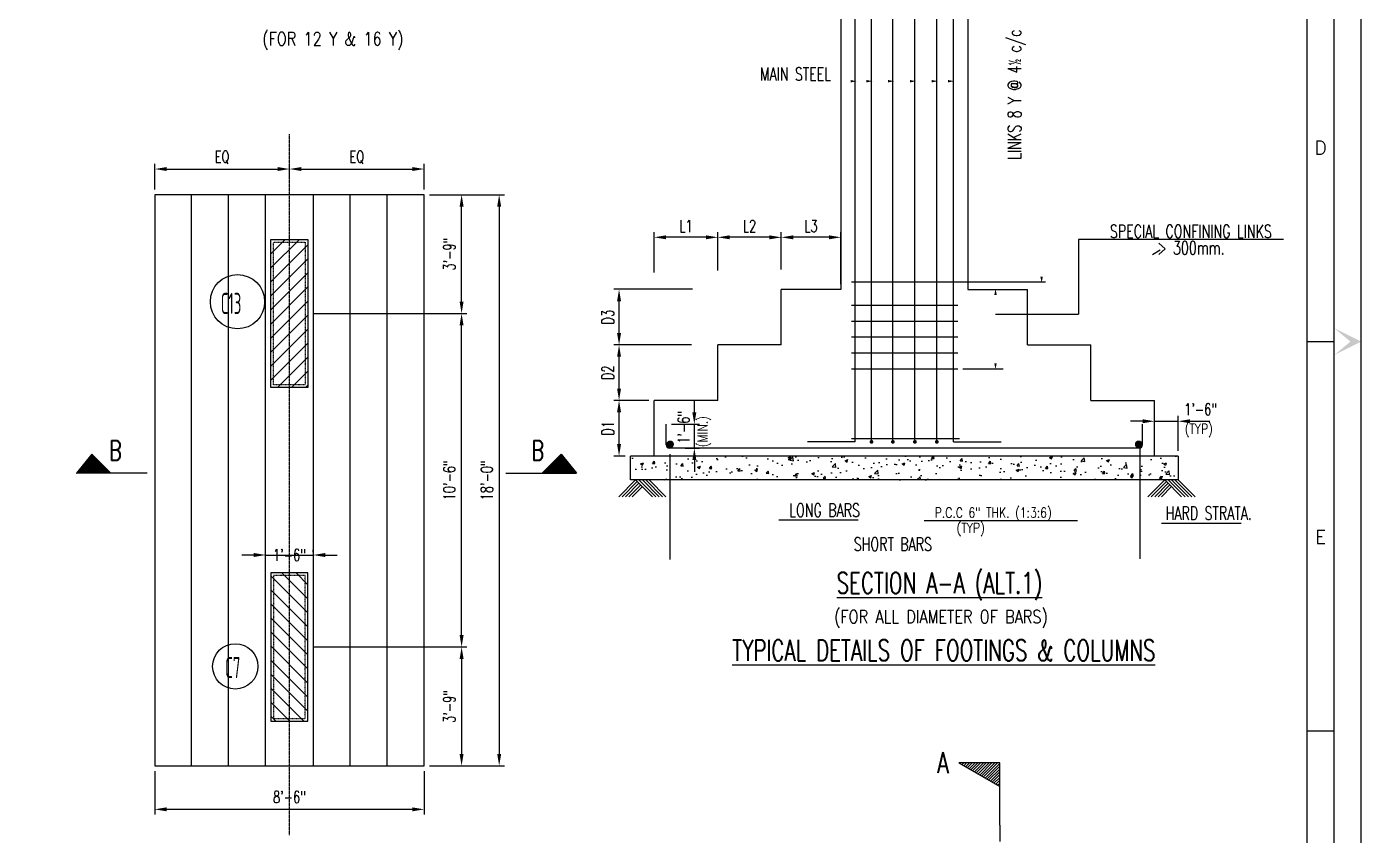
# Model space of a CAD drawing. Header units: inches. Extents: x 61991 to 161106, y 29687 to 64402.
# Drawn here: x 83460 to 84468, y 38372 to 38983 of the extents above; entities that cross this region are included whole.
import ezdxf
from ezdxf.enums import TextEntityAlignment as Align

# ---------------------------------------------------------------- set-up
doc = ezdxf.new("R2010")
doc.units = ezdxf.units.IN
doc.header["$MEASUREMENT"] = 0
doc.header["$PDMODE"] = 2
doc.linetypes.add('CENTER', pattern=[2, 1.25, -0.25, 0.25, -0.25])
doc.linetypes.add('HIDDEN', pattern=[0.375, 0.25, -0.125])
for name, color, linetype in [('BEAM', 4, 'Continuous'), ('CEN', 8, 'CENTER'), ('COLUMN CIRCLE', 8, 'Continuous'), ('dim', 5, 'Continuous'), ('DIM1', 5, 'Continuous'), ('FOOT', 4, 'Continuous'), ('FOOTING', 4, 'Continuous'), ('FOOTING DIM', 5, 'Continuous'), ('FRAME', 6, 'Continuous'), ('HATCH COL', 8, 'Continuous'), ('LINK', 6, 'Continuous'), ('MISC', 5, 'Continuous'), ('P.C.C', 8, 'Continuous'), ('PNA', 8, 'Continuous'), ('R.C.C.COLUMN', 1, 'Continuous'), ('S-COL. NO.-TEXT', 1, 'Continuous'), ('S-COLUMN', 1, 'Continuous'), ('SEC BAR', 6, 'Continuous'), ('SECT', 1, 'Continuous'), ('SECTION MARK', 1, 'Continuous'), ('TEXT1', 2, 'Continuous'), ('TITAL', 1, 'Continuous'), ('txt', 4, 'Continuous')]:
    doc.layers.add(name, color=color, linetype=linetype)
doc.styles.add('DIM', font='dim.shx', dxfattribs={"width": 0.7})
doc.styles.add('ROMANS', font='R.SHX', dxfattribs={"width": 0.7})
doc.dimstyles.new('DIM48(2)', dxfattribs={"dimscale": 0, "dimtxt": 9, "dimasz": 9, "dimexe": 4, "dimexo": 4, "dimgap": 4, "dimtad": 1, "dimdec": 0, "dimlfac": 0.5, "dimzin": 1, "dimdsep": 46, "dimlunit": 4, "dimtxsty": 'ROMANS', "dimcen": 0, "dimclrd": 5, "dimclre": 5, "dimclrt": 4, "dimadec": 0, "dimazin": 0, "dimtfac": 1, "dimtdec": 0, "dimtix": 1, "dimtmove": 2, "dimatfit": 3, "dimfxl": 0, "dimfrac": 1, "dimtzin": 0, "dimarcsym": 0})
doc.dimstyles.new('DIM96', dxfattribs={"dimscale": 0, "dimtxt": 9, "dimasz": 9, "dimexe": 4, "dimexo": 4, "dimgap": 4, "dimtad": 1, "dimdec": 0, "dimzin": 1, "dimdsep": 46, "dimlunit": 4, "dimtxsty": 'ROMANS', "dimcen": 0, "dimclrd": 5, "dimclre": 5, "dimclrt": 4, "dimadec": 0, "dimazin": 0, "dimtfac": 1, "dimtdec": 0, "dimtix": 1, "dimtmove": 2, "dimatfit": 3, "dimfxl": 0, "dimfrac": 1, "dimtzin": 0, "dimlwd": -1, "dimlwe": -1, "dimarcsym": 0})

# ---------------------------------------------------------------- blocks, each defined once
blk = doc.blocks.new('FOLDER')
at = {"layer": 'PNA'}
for points in [[(-1250, 2500), (0, 0), (0, 1000)], [(1250, 2500), (0, 0), (0, 1000)]]:
    blk.add_solid(points, dxfattribs=at)
blk = doc.blocks.new('PRA_A1')
at = {"flags": 128}
blk.add_lwpolyline([(0, 0), (841, 0), (841, 594), (0, 594)], close=True, dxfattribs=at)
at = {"layer": 'PNA'}
for p, q in [((831, 297), (836, 297)), ((831, 225.25), (836, 225.25))]:
    blk.add_line(p, q, dxfattribs=at)
at = {"layer": 'PNA', "color": 1}
for points in [[(10, 5), (836, 5), (836, 589), (10, 589)], [(20, 10), (831, 10), (831, 584), (20, 584)]]:
    blk.add_lwpolyline(points, close=True, dxfattribs=at)
at = {"layer": 'PNA', "xscale": 0.002, "yscale": 0.002, "zscale": 0.002, "rotation": 90}
blk.add_blockref('FOLDER', (841, 297), dxfattribs=at)
at = {"layer": 'PNA', "style": 'ROMANS'}
for s, p in [('D', (833.5, 332.75)), ('E', (833.5, 261))]:
    blk.add_text(s, height=2.5, dxfattribs=at).set_placement(p, align=Align.MIDDLE)
blk = doc.blocks.new('*D447')
at = {"layer": 'Defpoints', "color": 0}
for p in [(83942.9, 38682.6), (83964.2, 38682.6), (83953.2, 38664.6)]:
    blk.add_point(p, dxfattribs=at)
at = {"layer": 'dim', "color": 5}
for p, q in [((83964.2, 38691.6), (83964.2, 38700.6)), ((83946.9, 38682.6), (83968.2, 38682.6)), ((83964.2, 38664.6), (83964.2, 38682.6)), ((83957.2, 38664.6), (83968.2, 38664.6)), ((83964.2, 38655.6), (83964.2, 38646.6))]:
    blk.add_line(p, q, dxfattribs=at)
for points in [[(83962.7, 38691.6), (83965.7, 38691.6), (83964.2, 38682.6)], [(83962.7, 38655.6), (83965.7, 38655.6), (83964.2, 38664.6)]]:
    blk.add_solid(points, dxfattribs=at)
at = {"layer": 'dim', "color": 4, "insert": (83956.1, 38680.3), "char_height": 9, "attachment_point": 5, "rotation": 90, "style": 'ROMANS'}
blk.add_mtext('1\'-6"', dxfattribs=at)
blk = doc.blocks.new('*D450')
at = {"layer": 'Defpoints', "color": 0}
for p in [(83907.3, 38700.6), (83933.9, 38700.6), (83915.9, 38658.6)]:
    blk.add_point(p, dxfattribs=at)
at = {"layer": 'dim', "color": 5}
for p, q in [((83929.9, 38700.6), (83903.3, 38700.6)), ((83907.3, 38667.6), (83907.3, 38691.6)), ((83911.9, 38658.6), (83903.3, 38658.6))]:
    blk.add_line(p, q, dxfattribs=at)
for points in [[(83905.8, 38691.6), (83908.8, 38691.6), (83907.3, 38700.6)], [(83905.8, 38667.6), (83908.8, 38667.6), (83907.3, 38658.6)]]:
    blk.add_solid(points, dxfattribs=at)
at = {"layer": 'dim', "color": 4, "insert": (83898.8, 38679.6), "char_height": 9, "attachment_point": 5, "rotation": 90, "style": 'ROMANS'}
blk.add_mtext('D1', dxfattribs=at)
blk = doc.blocks.new('*D451')
at = {"layer": 'Defpoints', "color": 0}
for p in [(83907.3, 38742.6), (83966.1, 38742.6), (83933.9, 38700.6)]:
    blk.add_point(p, dxfattribs=at)
at = {"layer": 'dim', "color": 5}
for p, q in [((83962.1, 38742.6), (83903.3, 38742.6)), ((83907.3, 38709.6), (83907.3, 38733.6)), ((83929.9, 38700.6), (83903.3, 38700.6))]:
    blk.add_line(p, q, dxfattribs=at)
for points in [[(83905.8, 38733.6), (83908.8, 38733.6), (83907.3, 38742.6)], [(83905.8, 38709.6), (83908.8, 38709.6), (83907.3, 38700.6)]]:
    blk.add_solid(points, dxfattribs=at)
at = {"layer": 'dim', "color": 4, "insert": (83898.8, 38721.6), "char_height": 9, "attachment_point": 5, "rotation": 90, "style": 'ROMANS'}
blk.add_mtext('D2', dxfattribs=at)
blk = doc.blocks.new('*D452')
at = {"layer": 'Defpoints', "color": 0}
for p in [(83907.3, 38784.6), (83966.7, 38784.6), (83966.1, 38742.6)]:
    blk.add_point(p, dxfattribs=at)
at = {"layer": 'dim', "color": 5}
for p, q in [((83962.7, 38784.6), (83903.3, 38784.6)), ((83907.3, 38751.6), (83907.3, 38775.6)), ((83962.1, 38742.6), (83903.3, 38742.6))]:
    blk.add_line(p, q, dxfattribs=at)
for points in [[(83905.8, 38775.6), (83908.8, 38775.6), (83907.3, 38784.6)], [(83905.8, 38751.6), (83908.8, 38751.6), (83907.3, 38742.6)]]:
    blk.add_solid(points, dxfattribs=at)
at = {"layer": 'dim', "color": 4, "insert": (83898.8, 38763.6), "char_height": 9, "attachment_point": 5, "rotation": 90, "style": 'ROMANS'}
blk.add_mtext('D3', dxfattribs=at)
blk = doc.blocks.new('*D453')
at = {"layer": 'Defpoints', "color": 0}
for p in [(84029.9, 38823.9), (84029.9, 38795.6), (84074.9, 38784.6)]:
    blk.add_point(p, dxfattribs=at)
at = {"layer": 'dim', "color": 5}
for p, q in [((84029.9, 38799.6), (84029.9, 38827.9)), ((84065.9, 38823.9), (84038.9, 38823.9)), ((84074.9, 38788.6), (84074.9, 38827.9))]:
    blk.add_line(p, q, dxfattribs=at)
for points in [[(84038.9, 38825.4), (84038.9, 38822.4), (84029.9, 38823.9)], [(84065.9, 38825.4), (84065.9, 38822.4), (84074.9, 38823.9)]]:
    blk.add_solid(points, dxfattribs=at)
at = {"layer": 'dim', "color": 4, "insert": (84052.4, 38832.4), "char_height": 9, "attachment_point": 5, "style": 'ROMANS'}
blk.add_mtext('L3', dxfattribs=at)
blk = doc.blocks.new('*D454')
at = {"layer": 'Defpoints', "color": 0}
for p in [(83981.9, 38823.9), (83981.9, 38794.7), (84029.9, 38795.6)]:
    blk.add_point(p, dxfattribs=at)
at = {"layer": 'dim', "color": 5}
for p, q in [((83981.9, 38798.7), (83981.9, 38827.9)), ((84020.9, 38823.9), (83990.9, 38823.9)), ((84029.9, 38799.6), (84029.9, 38827.9))]:
    blk.add_line(p, q, dxfattribs=at)
for points in [[(83990.9, 38825.4), (83990.9, 38822.4), (83981.9, 38823.9)], [(84020.9, 38825.4), (84020.9, 38822.4), (84029.9, 38823.9)]]:
    blk.add_solid(points, dxfattribs=at)
at = {"layer": 'dim', "color": 4, "insert": (84005.9, 38832.4), "char_height": 9, "attachment_point": 5, "style": 'ROMANS'}
blk.add_mtext('L2', dxfattribs=at)
blk = doc.blocks.new('*D455')
at = {"layer": 'Defpoints', "color": 0}
for p in [(83933.9, 38823.9), (83933.9, 38793.3), (83981.9, 38794.7)]:
    blk.add_point(p, dxfattribs=at)
at = {"layer": 'dim', "color": 5}
for p, q in [((83933.9, 38797.3), (83933.9, 38827.9)), ((83972.9, 38823.9), (83942.9, 38823.9)), ((83981.9, 38798.7), (83981.9, 38827.9))]:
    blk.add_line(p, q, dxfattribs=at)
for points in [[(83942.9, 38825.4), (83942.9, 38822.4), (83933.9, 38823.9)], [(83972.9, 38825.4), (83972.9, 38822.4), (83981.9, 38823.9)]]:
    blk.add_solid(points, dxfattribs=at)
at = {"layer": 'dim', "color": 4, "insert": (83957.9, 38832.4), "char_height": 9, "attachment_point": 5, "style": 'ROMANS'}
blk.add_mtext('L1', dxfattribs=at)
blk = doc.blocks.new('*D456')
at = {"layer": 'Defpoints', "color": 0}
for p in [(84329.9, 38684.9), (84311.9, 38679.6), (84329.9, 38658.6)]:
    blk.add_point(p, dxfattribs=at)
at = {"layer": 'dim', "color": 5}
for p, q in [((84302.9, 38684.9), (84293.9, 38684.9)), ((84311.9, 38683.6), (84311.9, 38688.9)), ((84311.9, 38684.9), (84329.9, 38684.9)), ((84329.9, 38662.6), (84329.9, 38688.9)), ((84338.9, 38684.9), (84347.9, 38684.9))]:
    blk.add_line(p, q, dxfattribs=at)
for points in [[(84302.9, 38686.4), (84302.9, 38683.4), (84311.9, 38684.9)], [(84338.9, 38686.4), (84338.9, 38683.4), (84329.9, 38684.9)]]:
    blk.add_solid(points, dxfattribs=at)
at = {"layer": 'dim', "color": 4, "insert": (84346.8, 38693.9), "char_height": 9, "attachment_point": 5, "style": 'ROMANS'}
blk.add_mtext('1\'-6"', dxfattribs=at)
blk = doc.blocks.new('*D374')
at = {"layer": 'Defpoints', "color": 0, "linetype": 'ByBlock', "ltscale": 20}
for p in [(83760, 38856.1), (83760, 38424.5), (83816.7, 38424.5)]:
    blk.add_point(p, dxfattribs=at)
at = {"layer": 'FOOTING DIM', "color": 5, "lineweight": -2, "ltscale": 20}
for p, q in [((83764, 38856.1), (83820.7, 38856.1)), ((83816.7, 38847.1), (83816.7, 38433.5)), ((83764, 38424.5), (83820.7, 38424.5))]:
    blk.add_line(p, q, dxfattribs=at)
at = {"layer": 'FOOTING DIM', "color": 5, "linetype": 'ByBlock', "ltscale": 20}
for points in [[(83815.2, 38847.1), (83818.2, 38847.1), (83816.7, 38856.1)], [(83815.2, 38433.5), (83818.2, 38433.5), (83816.7, 38424.5)]]:
    blk.add_solid(points, dxfattribs=at)
at = {"layer": 'FOOTING DIM', "color": 4, "linetype": 'ByBlock', "lineweight": -2, "ltscale": 20, "insert": (83807.4, 38640.3), "char_height": 9, "attachment_point": 5, "rotation": 90, "style": 'ROMANS'}
blk.add_mtext('18\'-0"', dxfattribs=at)
blk = doc.blocks.new('*D375')
at = {"layer": 'Defpoints', "color": 0, "linetype": 'ByBlock', "ltscale": 20}
for p in [(83556.4, 38424.5), (83760, 38424.5), (83556.4, 38391.6)]:
    blk.add_point(p, dxfattribs=at)
at = {"layer": 'FOOTING DIM', "color": 5, "lineweight": -2, "ltscale": 20}
for p, q in [((83556.4, 38420.5), (83556.4, 38387.6)), ((83760, 38420.5), (83760, 38387.6)), ((83751, 38391.6), (83565.4, 38391.6))]:
    blk.add_line(p, q, dxfattribs=at)
at = {"layer": 'FOOTING DIM', "color": 5, "linetype": 'ByBlock', "ltscale": 20}
for points in [[(83565.4, 38393.1), (83565.4, 38390.1), (83556.4, 38391.6)], [(83751, 38393.1), (83751, 38390.1), (83760, 38391.6)]]:
    blk.add_solid(points, dxfattribs=at)
at = {"layer": 'FOOTING DIM', "color": 4, "linetype": 'ByBlock', "lineweight": -2, "ltscale": 20, "insert": (83658.2, 38400.9), "char_height": 9, "attachment_point": 5, "style": 'ROMANS'}
blk.add_mtext('8\'-6"', dxfattribs=at)
blk = doc.blocks.new('*D376')
at = {"layer": 'Defpoints', "color": 0, "linetype": 'ByBlock', "ltscale": 20}
for p in [(83640.2, 38583.8), (83676.2, 38583.8), (83676.2, 38582)]:
    blk.add_point(p, dxfattribs=at)
at = {"layer": 'FOOTING DIM', "color": 5, "lineweight": -2, "ltscale": 20}
for p, q in [((83631.2, 38583.8), (83622.2, 38583.8)), ((83640.2, 38583.8), (83676.2, 38583.8)), ((83676.2, 38586), (83676.2, 38587.8)), ((83685.2, 38583.8), (83694.2, 38583.8))]:
    blk.add_line(p, q, dxfattribs=at)
at = {"layer": 'FOOTING DIM', "color": 5, "linetype": 'ByBlock', "ltscale": 20}
for points in [[(83631.2, 38585.3), (83631.2, 38582.3), (83640.2, 38583.8)], [(83685.2, 38585.3), (83685.2, 38582.3), (83676.2, 38583.8)]]:
    blk.add_solid(points, dxfattribs=at)
at = {"layer": 'FOOTING DIM', "color": 4, "linetype": 'ByBlock', "lineweight": -2, "ltscale": 20, "insert": (83658.2, 38583.8), "char_height": 9, "attachment_point": 5, "style": 'ROMANS'}
blk.add_mtext('1\'-6"', dxfattribs=at)
blk = doc.blocks.new('*D377')
at = {"layer": 'Defpoints', "color": 0, "linetype": 'ByBlock', "ltscale": 20}
for p in [(83672.2, 38766.3), (83788.3, 38766.3), (83672.2, 38514.3)]:
    blk.add_point(p, dxfattribs=at)
at = {"layer": 'DIM1', "color": 5, "lineweight": -2, "ltscale": 20}
for p, q in [((83676.2, 38766.3), (83792.3, 38766.3)), ((83788.3, 38523.3), (83788.3, 38757.3)), ((83676.2, 38514.3), (83792.3, 38514.3))]:
    blk.add_line(p, q, dxfattribs=at)
at = {"layer": 'DIM1', "color": 5, "linetype": 'ByBlock', "ltscale": 20}
for points in [[(83786.8, 38757.3), (83789.8, 38757.3), (83788.3, 38766.3)], [(83786.8, 38523.3), (83789.8, 38523.3), (83788.3, 38514.3)]]:
    blk.add_solid(points, dxfattribs=at)
at = {"layer": 'DIM1', "color": 4, "linetype": 'ByBlock', "lineweight": -2, "ltscale": 20, "insert": (83779, 38640.3), "char_height": 9, "attachment_point": 5, "rotation": 90, "style": 'ROMANS'}
blk.add_mtext('10\'-6"', dxfattribs=at)
blk = doc.blocks.new('*D378')
at = {"layer": 'Defpoints', "color": 0, "linetype": 'ByBlock', "ltscale": 20}
for p in [(83672.2, 38514.3), (83760, 38424.5), (83788.3, 38424.5)]:
    blk.add_point(p, dxfattribs=at)
at = {"layer": 'DIM1', "color": 5, "lineweight": -2, "ltscale": 20}
for p, q in [((83676.2, 38514.3), (83792.3, 38514.3)), ((83788.3, 38505.3), (83788.3, 38433.5)), ((83764, 38424.5), (83792.3, 38424.5))]:
    blk.add_line(p, q, dxfattribs=at)
at = {"layer": 'DIM1', "color": 5, "linetype": 'ByBlock', "ltscale": 20}
for points in [[(83786.8, 38505.3), (83789.8, 38505.3), (83788.3, 38514.3)], [(83786.8, 38433.5), (83789.8, 38433.5), (83788.3, 38424.5)]]:
    blk.add_solid(points, dxfattribs=at)
at = {"layer": 'DIM1', "color": 4, "linetype": 'ByBlock', "lineweight": -2, "ltscale": 20, "insert": (83779, 38469.4), "char_height": 9, "attachment_point": 5, "rotation": 90, "style": 'ROMANS'}
blk.add_mtext('3\'-9"', dxfattribs=at)
blk = doc.blocks.new('*D379')
at = {"layer": 'Defpoints', "color": 0, "linetype": 'ByBlock', "ltscale": 20}
for p in [(83760, 38856.1), (83788.3, 38856.1), (83672.2, 38766.3)]:
    blk.add_point(p, dxfattribs=at)
at = {"layer": 'DIM1', "color": 5, "lineweight": -2, "ltscale": 20}
for p, q in [((83764, 38856.1), (83792.3, 38856.1)), ((83788.3, 38775.3), (83788.3, 38847.1)), ((83676.2, 38766.3), (83792.3, 38766.3))]:
    blk.add_line(p, q, dxfattribs=at)
at = {"layer": 'DIM1', "color": 5, "linetype": 'ByBlock', "ltscale": 20}
for points in [[(83786.8, 38847.1), (83789.8, 38847.1), (83788.3, 38856.1)], [(83786.8, 38775.3), (83789.8, 38775.3), (83788.3, 38766.3)]]:
    blk.add_solid(points, dxfattribs=at)
at = {"layer": 'DIM1', "color": 4, "linetype": 'ByBlock', "lineweight": -2, "ltscale": 20, "insert": (83779, 38811.2), "char_height": 9, "attachment_point": 5, "rotation": 90, "style": 'ROMANS'}
blk.add_mtext('3\'-9"', dxfattribs=at)
blk = doc.blocks.new('*D413')
at = {"layer": 'Defpoints', "color": 0, "linetype": 'ByBlock', "ltscale": 20}
for p in [(83658.2, 38875.5), (83658.2, 38865.5), (83556.4, 38856.1)]:
    blk.add_point(p, dxfattribs=at)
at = {"layer": 'DIM1', "color": 5, "ltscale": 20}
for p, q in [((83556.4, 38860.1), (83556.4, 38879.5)), ((83565.4, 38875.5), (83649.2, 38875.5)), ((83658.2, 38869.5), (83658.2, 38879.5))]:
    blk.add_line(p, q, dxfattribs=at)
at = {"layer": 'DIM1', "color": 5, "linetype": 'ByBlock', "ltscale": 20}
for points in [[(83565.4, 38877), (83565.4, 38874), (83556.4, 38875.5)], [(83649.2, 38877), (83649.2, 38874), (83658.2, 38875.5)]]:
    blk.add_solid(points, dxfattribs=at)
at = {"layer": 'DIM1', "color": 4, "linetype": 'ByBlock', "lineweight": -2, "ltscale": 20, "insert": (83607.3, 38884.4), "char_height": 9, "attachment_point": 5, "style": 'ROMANS'}
blk.add_mtext('EQ', dxfattribs=at)
blk = doc.blocks.new('*D414')
at = {"layer": 'Defpoints', "color": 0, "linetype": 'ByBlock', "ltscale": 20}
for p in [(83760, 38875.5), (83658.2, 38865.5), (83760, 38856.1)]:
    blk.add_point(p, dxfattribs=at)
at = {"layer": 'DIM1', "color": 5, "ltscale": 20}
for p, q in [((83658.2, 38869.5), (83658.2, 38879.5)), ((83667.2, 38875.5), (83751, 38875.5)), ((83760, 38860.1), (83760, 38879.5))]:
    blk.add_line(p, q, dxfattribs=at)
at = {"layer": 'DIM1', "color": 5, "linetype": 'ByBlock', "ltscale": 20}
for points in [[(83667.2, 38877), (83667.2, 38874), (83658.2, 38875.5)], [(83751, 38877), (83751, 38874), (83760, 38875.5)]]:
    blk.add_solid(points, dxfattribs=at)
at = {"layer": 'DIM1', "color": 4, "linetype": 'ByBlock', "lineweight": -2, "ltscale": 20, "insert": (83709.1, 38884.4), "char_height": 9, "attachment_point": 5, "style": 'ROMANS'}
blk.add_mtext('EQ', dxfattribs=at)

msp = doc.modelspace()

# ---------------------------------------------------------------- hatches: boundary and pattern name
at = {"layer": 'HATCH COL', "linetype": 'ByBlock', "lineweight": -2, "ltscale": 20}
h = msp.add_hatch(dxfattribs=at)
h.set_pattern_fill('ANSI31', color=256, scale=60, style=0)
h.set_pattern_definition([(45, (-713345.5784, 67874.402), (-5.30330086, 5.30330086), [])])
h.paths.add_polyline_path([(83672.16863, 38822.31051), (83672.16863, 38710.31051), (83644.16863, 38710.31051), (83644.16863, 38822.31051)])
h = msp.add_hatch(dxfattribs=at)
h.set_pattern_fill('ANSI31', color=256, scale=60, angle=90, style=0)
h.set_pattern_definition([(135, (54256.077, -758531.4365), (-5.30330086, -5.30330086), [])])
h.paths.add_polyline_path([(83644.16863, 38570.31051), (83644.16863, 38458.31051), (83672.16863, 38458.31051), (83672.16863, 38570.31051)])
at = {"layer": 'P.C.C'}
h = msp.add_hatch(dxfattribs=at)
h.set_pattern_fill('AR-CONC', color=256, scale=3, style=0)
h.set_pattern_definition([(50, (47036.434, 28071.651), (21.5178055, -1.882564), [2.25, -24.75]), (355, (47036.434, 28071.651), (-4.16254, 22.565764), [1.8, -19.8]), (100.4514, (47038.228, 28071.494), (17.355281, 20.683186), [1.912206, -21.034263]), (46.1842, (47036.434, 28077.65), (32.017231, -4.96557), [3.375, -37.125]), (96.6356, (47039.103, 28077.237), (28.03988, 29.223536), [2.86831, -31.55139]), (351.1842, (47036.434, 28077.65), (28.039858, 29.223558), [2.7, -29.7]), (21, (47039.434, 28076.151), (17.9072116, -12.078567), [2.25, -24.75]), (326, (47039.434, 28076.151), (7.29946, 21.754501), [1.8, -19.8]), (71.4514, (47040.927, 28075.145), (25.206679, 9.675915), [1.912206, -21.034263]), (37.5, (47036.4344, 28071.651), (0.3647957, 9.9868156), [0, -19.56, 0, -20.1, 0, -19.875]), (7.5, (47036.434, 28071.651), (7.892086, 11.8323514), [0, -11.46, 0, -19.11, 0, -7.575]), (327.5, (47029.744, 28071.651), (16.0146731, -0.6766462), [0, -7.5, 0, -23.4, 0, -31.05]), (317.5, (47026.744, 28071.651), (17.495585, 3.0031495), [0, -9.75, 0, -15.54, 0, -22.05])])
h.paths.add_polyline_path([(84061.57264, 38658.57006), (84061.57264, 38640.57006), (84329.92603, 38640.57006), (84329.92603, 38658.57006)])
h.paths.add_polyline_path([(84061.57264, 38640.57006), (84061.57264, 38658.57006), (83915.92603, 38658.57006), (83915.92603, 38640.57006)])
at = {"layer": 'SECT'}
h = msp.add_hatch(dxfattribs=at)
h.set_pattern_fill('ANSI31', color=256, scale=12, style=0)
h.set_pattern_definition([(45, (47683.2832, 27624.9398), (-1.06066017, 1.06066017), [])])
h.paths.add_polyline_path([(84164.04081, 38426.67224), (84195.05882, 38426.67224), (84195.05882, 38408.76391)])
at = {"layer": 'SECTION MARK'}
h = msp.add_hatch(dxfattribs=at)
h.set_pattern_fill('ANSI31', color=256, scale=0.051423, style=0)
h.set_pattern_definition([(135, (74207.3609377, 36436.750173), (0.0045451639595, 0.0045451639595), [])])
h.paths.add_polyline_path([(83497.35197, 38645.66196), (83508.87579, 38659.93483), (83523.16718, 38645.66196)])
h = msp.add_hatch(dxfattribs=at)
h.set_pattern_fill('ANSI31', color=256, scale=0.051423, style=0)
h.set_pattern_definition([(45, (93165.0277184, 36436.750173), (-0.0045451639595, 0.0045451639595), [])])
h.paths.add_polyline_path([(83875.03668, 38645.66196), (83863.51286, 38659.93483), (83849.22148, 38645.66196)])

# ---------------------------------------------------------------- linework, layer by layer
at = {"layer": 'BEAM', "color": 2, "linetype": 'ByBlock', "lineweight": -2, "ltscale": 20}
for points in [[(83640.16863, 38424.51051), (83640.16863, 38856.11051)], [(83676.16863, 38856.11051), (83676.16863, 38424.51051)]]:
    msp.add_lwpolyline(points, dxfattribs=at)
at = {"layer": 'CEN', "linetype": 'CENTER', "lineweight": -2, "ltscale": 0.2}
msp.add_line((83658.16863, 38372.18271), (83658.16863, 38901.85666), dxfattribs=at)
at = {"layer": 'CEN', "linetype": 'Continuous'}
msp.add_line((84167.01902, 38724.57006), (84197.58902, 38724.57006), dxfattribs=at)
at = {"layer": 'CEN', "ltscale": 10}
msp.add_line((84195.05882, 38379.70371), (84195.05882, 37941.15272), dxfattribs=at)
at = {"layer": 'COLUMN CIRCLE'}
for centre, radius in [((83618.93372, 38775.22402), 20.51698), ((83617.25175, 38499.65759), 17.14496)]:
    msp.add_circle(centre, radius, dxfattribs=at)
at = {"layer": 'dim'}
for p, q in [((84409.57249, 38822.20319), (84254.50989, 38822.20319)), ((84254.50989, 38822.20319), (84254.50989, 38765.86905)), ((84163.36028, 38790.36985), (84229.60306, 38790.36985)), ((84191.80123, 38765.86905), (84254.50989, 38765.86905)), ((84332.32603, 38684.89755), (84353.89603, 38684.89755)), ((84300.79603, 38665.12506), (84300.79603, 38580.99216)), ((83945.63032, 38660.02259), (83945.63032, 38580.33216))]:
    msp.add_line(p, q, dxfattribs=at)
at = {"layer": 'dim', "linetype": 'Continuous'}
for p, q in [((83907.09811, 38627.84214), (83919.82603, 38640.57006)), ((83932.55395, 38627.84214), (83919.82603, 38640.57006)), ((83935.09953, 38627.84214), (83922.37161, 38640.57006)), ((83937.64512, 38627.84214), (83924.9172, 38640.57006)), ((83940.1907, 38627.84214), (83927.46278, 38640.57006)), ((83942.73629, 38627.84214), (83930.00836, 38640.57006)), ((84307.01577, 38627.84214), (84319.74369, 38640.57006)), ((84332.47161, 38627.84214), (84319.74369, 38640.57006)), ((84335.0172, 38627.84214), (84322.28927, 38640.57006)), ((84337.56278, 38627.84214), (84324.83486, 38640.57006)), ((84340.10836, 38627.84214), (84327.38044, 38640.57006)), ((84342.65395, 38627.84214), (84329.92603, 38640.57006)), ((83909.64369, 38627.84214), (83921.09882, 38639.29727)), ((83912.18927, 38627.84214), (83922.37161, 38638.02448)), ((83914.73486, 38627.84214), (83923.6444, 38636.75168)), ((83917.28044, 38627.84214), (83924.9172, 38635.47889)), ((84309.56135, 38627.84214), (84321.01648, 38639.29727)), ((84312.10694, 38627.84214), (84322.28927, 38638.02448)), ((84314.65252, 38627.84214), (84323.56207, 38636.75168)), ((84317.19811, 38627.84214), (84324.83486, 38635.47889))]:
    msp.add_line(p, q, dxfattribs=at)
at = {"layer": 'dim', "flags": 128}
for points in [[(84226.63304, 38794.11552, 1.83638, 0, 0), (84226.63304, 38789.52762, 0, 0, 0), (84226.63304, 38951.64656, 0, 0, 0), (84226.63304, 39057.10708, 0, 1.83638, 0), (84226.63304, 39052.51917, 0, 0, 0)], [(84082.24172, 38941.86308, 1.83638, 0, 0), (84086.82963, 38941.86308, 0, 0, 0), (84029.37123, 38941.86308, 0, 0, 0)], [(84094.25673, 38941.86308, 1.83638, 0, 0), (84098.84464, 38941.86308, 0, 0, 0), (84041.38624, 38941.86308, 0, 0, 0)], [(84110.63966, 38941.86308, 1.83638, 0, 0), (84115.22756, 38941.86308, 0, 0, 0), (84057.76917, 38941.86308, 0, 0, 0)], [(84127.16493, 38941.86308, 1.83638, 0, 0), (84131.75283, 38941.86308, 0, 0, 0), (84074.29443, 38941.86308, 0, 0, 0)], [(84143.61606, 38941.86308, 1.83638, 0, 0), (84148.20397, 38941.86308, 0, 0, 0), (84090.74557, 38941.86308, 0, 0, 0)], [(84155.95442, 38941.86308, 1.83638, 0, 0), (84160.54232, 38941.86308, 0, 0, 0), (84103.08392, 38941.86308, 0, 0, 0)], [(84191.80123, 38728.66325, 1.83638, 0, 0), (84191.80123, 38724.07535, 0, 0, 0), (84191.80123, 38755.3259, 0, 0, 0), (84191.80123, 38784.95645, 0, 1.83638, 0), (84191.80123, 38780.36855, 0, 0, 0)]]:
    msp.add_lwpolyline(points, format="xyseb", dxfattribs=at)
at = {"layer": 'FOOT', "linetype": 'Continuous'}
for p, q in [((84074.92603, 39081.96787), (84074.92603, 38784.57006)), ((84170.92603, 39063.96787), (84170.92603, 38784.57006)), ((84029.92603, 38742.57006), (84029.92603, 38784.57006)), ((84074.92603, 38784.57006), (84029.92603, 38784.57006)), ((84170.92603, 38784.57006), (84215.92603, 38784.57006)), ((84215.92603, 38742.57006), (84215.92603, 38784.57006)), ((84029.92603, 38742.57006), (83981.92603, 38742.57006)), ((83981.92603, 38700.57006), (83981.92603, 38742.57006)), ((84215.92603, 38742.57006), (84263.92603, 38742.57006)), ((84263.92603, 38700.57006), (84263.92603, 38742.57006)), ((83933.92603, 38658.57006), (83933.92603, 38700.57006)), ((83981.92603, 38700.57006), (83933.92603, 38700.57006)), ((84263.92603, 38700.57006), (84311.92603, 38700.57006)), ((84311.92603, 38658.57006), (84311.92603, 38700.57006))]:
    msp.add_line(p, q, dxfattribs=at)
at = {"layer": 'FOOTING', "color": 8}
for p, q in [((84329.92603, 38658.57006), (83915.92603, 38658.57006)), ((83915.92603, 38640.57006), (83915.92603, 38658.57006)), ((84329.92603, 38658.57006), (84329.92603, 38640.57006)), ((84329.92603, 38640.57006), (83915.92603, 38640.57006))]:
    msp.add_line(p, q, dxfattribs=at)
at = {"layer": 'FOOTING', "linetype": 'ByBlock', "lineweight": -2, "ltscale": 20}
msp.add_lwpolyline([(83556.36863, 38424.51051), (83759.96863, 38424.51051), (83759.96863, 38856.11051), (83556.36863, 38856.11051)], close=True, dxfattribs=at)
at = {"layer": 'FOOTING', "color": 9, "linetype": 'ByBlock', "lineweight": -2, "ltscale": 20}
for points in [[(83584.16863, 38424.51051), (83584.16863, 38856.11051)], [(83612.16863, 38424.51051), (83612.16863, 38856.11051)], [(83704.16863, 38424.51051), (83704.16863, 38856.11051)], [(83732.16863, 38424.51051), (83732.16863, 38856.11051)]]:
    msp.add_lwpolyline(points, dxfattribs=at)
at = {"layer": 'FRAME'}
for p, q in [((84098.0793, 38670.41211), (84098.0793, 39326.87198)), ((84085.72603, 38669.34006), (84085.72603, 39307.80037)), ((84114.23183, 38670.41211), (84114.23183, 39307.80037)), ((84130.87661, 38670.41211), (84130.87661, 39307.80037)), ((84147.45496, 38670.41211), (84147.45496, 39307.80037)), ((84160.12603, 38669.34006), (84160.12603, 39260.58501)), ((83942.92603, 38666.97006), (83942.92603, 38682.57006)), ((84302.92603, 38666.97006), (84302.92603, 38682.57006)), ((84083.0159, 38671.91211), (84164.70986, 38671.91211)), ((84300.52603, 38664.57006), (83945.32603, 38664.57006)), ((84085.72603, 38669.34006), (84049.72603, 38669.34006)), ((84160.12603, 38669.34006), (84196.12603, 38669.34006))]:
    msp.add_line(p, q, dxfattribs=at)
for centre, start, end in [((83945.32603, 38666.97006), 180, 270), ((84300.52603, 38666.97006), 270, 0)]:
    msp.add_arc(centre, 2.4, start, end, dxfattribs=at)
at = {"layer": 'LINK'}
for p, q in [((84082.9439, 38790.36985), (84163.36028, 38790.36985)), ((84082.9439, 38772.57006), (84163.36028, 38772.57006)), ((84082.9439, 38760.57006), (84163.36028, 38760.57006)), ((84082.9439, 38748.57006), (84163.36028, 38748.57006)), ((84082.9439, 38736.57006), (84163.36028, 38736.57006)), ((84082.9439, 38724.57006), (84163.36028, 38724.57006))]:
    msp.add_line(p, q, dxfattribs=at)
at = {"layer": 'MISC'}
for p, q in [((84027.96586, 38610.39255), (84088.00616, 38610.39255)), ((84137.85586, 38609.94255), (84253.81603, 38609.94255)), ((84317.31586, 38607.91992), (84377.35616, 38607.91992))]:
    msp.add_line(p, q, dxfattribs=at)
for points in [[(84027.96586, 38664.21686, 0, 3.85003, 0), (84027.96586, 38655.9668, 0, 0, 0), (84027.96586, 38664.21686, 0, 0, 0), (84027.96586, 38610.39255, 0, 0, 0)], [(84137.85586, 38664.21686, 0, 3.85003, 0), (84137.85586, 38655.9668, 0, 0, 0), (84137.85586, 38664.21686, 0, 0, 0), (84137.85586, 38609.94255, 0, 0, 0)], [(84317.31586, 38628.68186, 0, 3.85003, 0), (84317.31586, 38620.4318, 0, 0, 0), (84317.31586, 38628.68186, 0, 0, 0), (84317.31586, 38607.91992, 0, 0, 0)], [(84301.19934, 38585.86339, 0, 3.85003, 0), (84292.94928, 38585.86339, 0, 0, 0), (84301.19934, 38585.86339, 0, 0, 0), (84065.51739, 38585.86339, 0, 0, 0), (83945.68045, 38585.86339, 0, 0, 0), (83953.93051, 38585.86339, 3.85003, 0, 0), (83945.68045, 38585.86339, 0, 0, 0)]]:
    msp.add_lwpolyline(points, format="xyseb", dxfattribs=at)
at = {"layer": 'R.C.C.COLUMN'}
for points in [[(83672.16863, 38822.31051), (83672.16863, 38710.31051), (83644.16863, 38710.31051), (83644.16863, 38822.31051)], [(83644.16863, 38570.31051), (83644.16863, 38458.31051), (83672.16863, 38458.31051), (83672.16863, 38570.31051)]]:
    msp.add_lwpolyline(points, close=True, dxfattribs=at)
at = {"layer": 'S-COLUMN', "color": 8, "linetype": 'HIDDEN', "ltscale": 0.2}
for points in [[(83670.16863, 38820.31051), (83670.16863, 38712.31051), (83646.16863, 38712.31051), (83646.16863, 38820.31051)], [(83646.16863, 38568.31051), (83646.16863, 38460.31051), (83670.16863, 38460.31051), (83670.16863, 38568.31051)]]:
    msp.add_lwpolyline(points, close=True, dxfattribs=at)
at = {"layer": 'SEC BAR'}
for points, const_width in [([(84097.3593, 38669.34006, 1), (84098.7993, 38669.34006, 1)], 1.44), ([(84113.51183, 38669.34006, 1), (84114.95183, 38669.34006, 1)], 1.44), ([(84130.15661, 38669.34006, 1), (84131.59661, 38669.34006, 1)], 1.44), ([(84146.73496, 38669.34006, 1), (84148.17496, 38669.34006, 1)], 1.44), ([(83944.4309, 38667.46693, 1), (83947.3109, 38667.46693, 1)], 2.88), ([(84301.42115, 38667.46693, -1), (84298.54115, 38667.46693, -1)], 2.88)]:
    msp.add_lwpolyline(points, format="xyb", close=True, dxfattribs=dict(at, const_width=const_width))
at = {"layer": 'SECT'}
msp.add_lwpolyline([(84195.05882, 38379.70371), (84195.05882, 38426.67224), (84164.04081, 38426.67224), (84195.05882, 38408.76391)], dxfattribs=at)
at = {"layer": 'SECTION MARK'}
for p, q in [((83508.87579, 38659.93483), (83497.35197, 38645.66196)), ((83523.16718, 38645.66196), (83508.87579, 38659.93483)), ((83849.22148, 38645.66196), (83863.51286, 38659.93483)), ((83863.51286, 38659.93483), (83875.03668, 38645.66196)), ((83550.55588, 38645.66196), (83497.35197, 38645.66196)), ((83821.83277, 38645.66196), (83875.03668, 38645.66196))]:
    msp.add_line(p, q, dxfattribs=at)
at = {"layer": 'txt', "linetype": 'ByBlock'}
msp.add_line((84310.35513, 38810.93343), (84316.28818, 38814.33744), dxfattribs=at)

# ---------------------------------------------------------------- block references
at = {"color": 2, "xscale": 4.099999999860302, "yscale": 4.099999999976717, "zscale": 4.099999999933744}
msp.add_blockref('PRA_A1', (81020.15082, 37527.40546), dxfattribs=at)

# ---------------------------------------------------------------- texts
at = {"layer": 'dim', "color": 4, "style": 'ROMANS', "width": 0.8}
msp.add_text('(MIN.)', height=7.5, rotation=90, dxfattribs=at).set_placement((83974.15011, 38665.17557))
for s, p in [('(TYP)', (84334.7472, 38675.42044)), ('P.C.C 6" THK. (1:3:6)', (84145.85703, 38612.09023)), ('(TYP)', (84162.40203, 38600.46544))]:
    msp.add_text(s, height=7.5, dxfattribs=at).set_placement(p)
at = {"layer": 'S-COL. NO.-TEXT', "style": 'DIM', "width": 0.59375}
for s, p in [('C13', (83606.27312, 38765.93285)), ('C7', (83609.63032, 38490.71515))]:
    msp.add_text(s, height=16, dxfattribs=at).set_placement(p)
at = {"layer": 'SECT', "style": 'ROMANS', "width": 0.7}
msp.add_text('A', height=16, dxfattribs=at).set_placement((84147.74752, 38418.86382))
at = {"layer": 'TEXT1', "style": 'ROMANS', "width": 0.8}
for s, p in [('(FOR 12 Y & 16 Y)', (83690.99094, 38973.1322)), ('(FOR ALL DIAMETER OF BARS)', (84150.53973, 38536.50208))]:
    msp.add_text(s, height=10, dxfattribs=at).set_placement(p, align=Align.MIDDLE)
at = {"layer": 'TITAL', "style": 'ROMANS', "width": 0.7}
for p in [(83526.59254, 38655.32524), (83845.79611, 38655.32524)]:
    msp.add_text('B', height=15, dxfattribs=at).set_placement(p, align=Align.CENTER)
for s, p in [('%%uSECTION A-A (ALT.1)', (84149.47161, 38561.53971)), ('%%uTYPICAL DETAILS OF FOOTINGS & COLUMNS', (84152.6859, 38511.75334))]:
    msp.add_text(s, height=15.6521739, dxfattribs=at).set_placement(p, align=Align.MIDDLE)
at = {"layer": 'txt', "linetype": 'ByBlock', "style": 'ROMANS', "width": 0.7}
for s, p in [('MAIN STEEL', (84040.61375, 38947.32353)), ('SPECIAL CONFINING LINKS', (84339.43299, 38828.42175)), ('> 300mm.', (84339.43299, 38815.97111))]:
    msp.add_text(s, height=10, dxfattribs=at).set_placement(p, align=Align.MIDDLE)
at = {"layer": 'txt', "style": 'ROMANS', "width": 0.7}
for s, p in [('LONG BARS', (84035.96542, 38612.66467)), ('HARD STRATA.', (84320.36096, 38610.45136)), ('SHORT BARS', (84084.6763, 38587.00044))]:
    msp.add_text(s, height=10, dxfattribs=at).set_placement(p)
at = {"layer": 'txt', "linetype": 'ByBlock', "lineweight": -2, "ltscale": 20, "insert": (84201.14728, 38931.77524), "char_height": 10, "width": 175.3159323, "attachment_point": 2, "rotation": 90, "style": 'ROMANS'}
msp.add_mtext('LINKS 8 Y @ 4{\\Fromans|c0;\\H0.9583X;½} c/c', dxfattribs=at)

# ---------------------------------------------------------------- dimensions: what is measured, and where the dimension line sits
at = {"layer": 'dim'}
for base, p1, p2, text, picture, middle in [((83933.92603, 38823.90255), (83981.92603, 38794.74006), (83933.92603, 38793.31755), 'L1', '*D455', (83957.92603, 38832.40255)), ((83981.92603, 38823.90255), (84029.92603, 38795.56506), (83981.92603, 38794.74006), 'L2', '*D454', (84005.92603, 38832.40255)), ((84029.92603, 38823.90255), (84074.92603, 38784.57006), (84029.92603, 38795.56506), 'L3', '*D453', (84052.42603, 38832.40255))]:
    dim = msp.add_linear_dim(base=base, p1=p1, p2=p2, text=text, dimstyle='DIM96', override={"dimscale": 1}, dxfattribs=at)
    dim.commit()
    dim.dimension.update_dxf_attribs({"geometry": picture, "text_midpoint": middle})
for base, p1, p2, text, picture, middle in [((83907.25321, 38784.57006), (83966.14603, 38742.57006), (83966.74603, 38784.57006), 'D3', '*D452', (83898.75321, 38763.57006)), ((83907.25321, 38742.57006), (83933.92603, 38700.57006), (83966.14603, 38742.57006), 'D2', '*D451', (83898.75321, 38721.57006)), ((83907.25321, 38700.57006), (83915.92603, 38658.57006), (83933.92603, 38700.57006), 'D1', '*D450', (83898.75321, 38679.57006))]:
    dim = msp.add_linear_dim(base=base, p1=p1, p2=p2, angle=90, text=text, dimstyle='DIM96', override={"dimscale": 1}, dxfattribs=at)
    dim.commit()
    dim.dimension.update_dxf_attribs({"geometry": picture, "text_midpoint": middle})
dim = msp.add_linear_dim(base=(83964.1744, 38682.57006), p1=(83953.17927, 38664.57006), p2=(83942.92603, 38682.57006), angle=90, text='1\'-6"', dimstyle='DIM96', override={"dimscale": 1}, dxfattribs=at)
dim.commit()
dim.dimension.update_dxf_attribs({"geometry": '*D447', "text_midpoint": (83956.14965, 38680.2712), "dimtype": 160})
dim = msp.add_linear_dim(base=(84329.92603, 38684.89755), p1=(84311.92603, 38679.57006), p2=(84329.92603, 38658.57006), text='1\'-6"', dimstyle='DIM96', override={"dimscale": 1}, dxfattribs=at)
dim.commit()
dim.dimension.update_dxf_attribs({"geometry": '*D456', "text_midpoint": (84346.7744, 38693.89755), "dimtype": 160})
at = {"layer": 'DIM1', "linetype": 'ByBlock', "lineweight": -2, "ltscale": 20}
for base, p1, p2, picture, middle in [((83658.16863, 38875.50659), (83556.36863, 38856.11051), (83658.16863, 38865.46253), '*D413', (83607.26863, 38884.43516)), ((83759.96863, 38875.50659), (83658.16863, 38865.46253), (83759.96863, 38856.11051), '*D414', (83709.06863, 38884.43516))]:
    dim = msp.add_linear_dim(base=base, p1=p1, p2=p2, text='EQ', dimstyle='DIM96', override={"dimscale": 1}, dxfattribs=at)
    dim.commit()
    dim.dimension.update_dxf_attribs({"geometry": picture, "text_midpoint": middle})
for base, p1, p2, picture, middle in [((83788.31496, 38856.11051), (83672.16863, 38766.31051), (83759.96863, 38856.11051), '*D379', (83778.95782, 38811.21051)), ((83788.31496, 38766.31051), (83672.16863, 38514.31051), (83672.16863, 38766.31051), '*D377', (83778.95782, 38640.31051)), ((83788.31496, 38424.51051), (83672.16863, 38514.31051), (83759.96863, 38424.51051), '*D378', (83778.95782, 38469.41051))]:
    dim = msp.add_linear_dim(base=base, p1=p1, p2=p2, angle=90, dimstyle='DIM48(2)', override={"dimscale": 1}, dxfattribs=at)
    dim.commit()
    dim.dimension.update_dxf_attribs({"geometry": picture, "text_midpoint": middle})
at = {"layer": 'FOOTING DIM', "linetype": 'ByBlock', "lineweight": -2, "ltscale": 20}
dim = msp.add_linear_dim(base=(83816.73938, 38424.51051), p1=(83759.96863, 38856.11051), p2=(83759.96863, 38424.51051), angle=90, dimstyle='DIM48(2)', override={"dimscale": 1}, dxfattribs=at)
dim.commit()
dim.dimension.update_dxf_attribs({"geometry": '*D374', "text_midpoint": (83807.38223, 38640.31051)})
dim = msp.add_linear_dim(base=(83676.16863, 38583.80355), p1=(83640.16863, 38583.80355), p2=(83676.16863, 38582.03141), dimstyle='DIM48(2)', override={"dimscale": 1}, dxfattribs=at)
dim.commit()
dim.dimension.update_dxf_attribs({"geometry": '*D376', "text_midpoint": (83658.16863, 38583.80355), "dimtype": 160})
dim = msp.add_linear_dim(base=(83556.36863, 38391.58336), p1=(83759.96863, 38424.51051), p2=(83556.36863, 38424.51051), dimstyle='DIM48(2)', override={"dimscale": 1}, dxfattribs=at)
dim.commit()
dim.dimension.update_dxf_attribs({"geometry": '*D375', "text_midpoint": (83658.16863, 38400.9405)})

doc.saveas('drawing.dxf')
